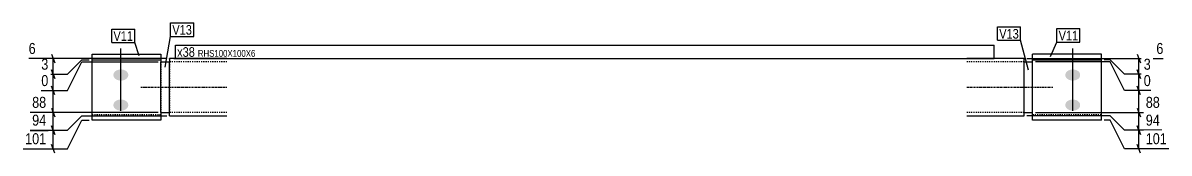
# Model space of a CAD drawing. Header units: millimetres. Extents: x 12 to 21002, y 7 to 413.
# Drawn here: x 12 to 2010, y 12 to 239 of the extents above; entities that cross this region are included whole.
import ezdxf

# ---------------------------------------------------------------- set-up
doc = ezdxf.new("R2010")
doc.units = ezdxf.units.MM
doc.linetypes.add('DXK_LINE_DOT2', pattern=[3.9198, 1.9599, -1.9599])
doc.linetypes.add('DXK_LINE_DOT3', pattern=[5.9187, 2.979, -0.9799, 0.9799, -0.9799])
for name, color, linetype in [('MÅLSÆTNING', 7, 'Continuous'), ('STÅL', 7, 'Continuous'), ('TEKST', 7, 'Continuous')]:
    doc.layers.add(name, color=color, linetype=linetype)
doc.styles.add('Arial Narrow', font='ARIALN.TTF', dxfattribs={"height": 0.2})

msp = doc.modelspace()

# ---------------------------------------------------------------- hatches: boundary and pattern name
at = {"layer": 'STÅL', "linetype": 'Continuous'}
for points in [[(182.4, 157.9), (185.1, 157.7), (187.7, 157), (190, 156), (192.1, 154.7), (193.7, 153), (194.8, 151.1), (195.3, 149.2), (195.3, 147.1), (194.8, 145.1), (193.7, 143.3), (192.1, 141.6), (190, 140.3), (187.7, 139.2), (185.1, 138.6), (182.4, 138.4), (179.7, 138.6), (177.1, 139.2), (174.8, 140.3), (172.7, 141.6), (171.1, 143.3), (170, 145.1), (169.5, 147.1), (169.5, 149.2), (170, 151.1), (171.1, 153), (172.7, 154.7), (174.8, 156), (177.1, 157), (179.7, 157.7)], [(1842.4, 157.9), (1845.1, 157.7), (1847.7, 157), (1850, 156), (1852.1, 154.7), (1853.7, 153), (1854.8, 151.1), (1855.3, 149.2), (1855.3, 147.1), (1854.8, 145.1), (1853.7, 143.3), (1852.1, 141.6), (1850, 140.3), (1847.7, 139.2), (1845.1, 138.6), (1842.4, 138.4), (1839.7, 138.6), (1837.1, 139.2), (1834.8, 140.3), (1832.7, 141.6), (1831.1, 143.3), (1830, 145.1), (1829.5, 147.1), (1829.5, 149.2), (1830, 151.1), (1831.1, 153), (1832.7, 154.7), (1834.8, 156), (1837.1, 157), (1839.7, 157.7)], [(182.4, 105.4), (185.1, 105.2), (187.7, 104.6), (190, 103.6), (192.1, 102.2), (193.7, 100.6), (194.8, 98.7), (195.3, 96.7), (195.3, 94.7), (194.8, 92.7), (193.7, 90.8), (192.1, 89.2), (190, 87.8), (187.7, 86.8), (185.1, 86.2), (182.4, 86), (179.7, 86.2), (177.1, 86.8), (174.8, 87.8), (172.7, 89.2), (171.1, 90.8), (170, 92.7), (169.5, 94.7), (169.5, 96.7), (170, 98.7), (171.1, 100.6), (172.7, 102.2), (174.8, 103.6), (177.1, 104.6), (179.7, 105.2)], [(1842.4, 105.4), (1845.1, 105.2), (1847.7, 104.6), (1850, 103.6), (1852.1, 102.2), (1853.7, 100.6), (1854.8, 98.7), (1855.3, 96.7), (1855.3, 94.7), (1854.8, 92.7), (1853.7, 90.8), (1852.1, 89.2), (1850, 87.8), (1847.7, 86.8), (1845.1, 86.2), (1842.4, 86), (1839.7, 86.2), (1837.1, 86.8), (1834.8, 87.8), (1832.7, 89.2), (1831.1, 90.8), (1830, 92.7), (1829.5, 94.7), (1829.5, 96.7), (1830, 98.7), (1831.1, 100.6), (1832.7, 102.2), (1834.8, 103.6), (1837.1, 104.6), (1839.7, 105.2)]]:
    msp.add_hatch(color=96, dxfattribs=at).paths.add_polyline_path(points)

# ---------------------------------------------------------------- linework, layer by layer
at = {"layer": 'MÅLSÆTNING', "color": 7, "linetype": 'Continuous'}
for p, q in [((1954.7, 184.4), (1960.7, 169.4)), ((89.3, 149.4), (114.3, 174.4)), ((89.3, 149.4), (114.3, 174.4)), ((89.3, 120.9), (114.3, 170.9)), ((89.3, 120.9), (114.3, 170.9)), ((114.3, 174.4), (127.4, 174.4)), ((114.3, 174.4), (127.4, 174.4)), ((114.3, 170.9), (247.4, 170.9)), ((114.3, 170.9), (247.4, 170.9)), ((1762.4, 176.9), (2000.3, 176.9)), ((1907.7, 170.9), (1777.4, 170.9)), ((1907.7, 170.9), (1777.4, 170.9)), ((1907.7, 174.4), (1897.4, 174.4)), ((1907.7, 174.4), (1897.4, 174.4)), ((1932.7, 149.4), (1907.7, 174.4)), ((1932.7, 149.4), (1907.7, 174.4)), ((1932.7, 120.9), (1907.7, 170.9)), ((1932.7, 120.9), (1907.7, 170.9)), ((1957.7, 149.4), (1957.7, 176.9)), ((43.7, 149.4), (89.3, 149.4)), ((61.3, 156.9), (67.3, 141.9)), ((64.3, 120.9), (64.3, 149.4)), ((1978.3, 149.4), (1932.7, 149.4)), ((1978.3, 149.4), (1932.7, 149.4)), ((1960.7, 141.9), (1954.7, 156.9)), ((1954.7, 156.9), (1960.7, 141.9)), ((1957.7, 120.9), (1957.7, 149.4)), ((43.7, 120.9), (89.3, 120.9)), ((43.7, 120.9), (89.3, 120.9)), ((67.3, 113.4), (61.3, 128.4)), ((67.3, 113.4), (61.3, 128.4)), ((1978.3, 120.9), (1932.7, 120.9)), ((1978.3, 120.9), (1932.7, 120.9)), ((1960.7, 113.4), (1954.7, 128.4)), ((1960.7, 113.4), (1954.7, 128.4)), ((1957.7, 82.9), (1957.7, 120.9)), ((1777.4, 82.9), (1997.8, 82.9)), ((1777.4, 82.9), (1997.8, 82.9)), ((1954.7, 90.4), (1960.7, 75.4)), ((1954.7, 90.4), (1960.7, 75.4)), ((1957.7, 51.9), (1957.7, 82.9)), ((89.3, 51.9), (114.3, 76.9)), ((89.3, 51.9), (114.3, 76.9)), ((89.3, 19.5), (114.3, 69.5)), ((114.3, 76.9), (262.4, 76.9)), ((114.3, 76.9), (262.4, 76.9)), ((114.3, 69.5), (127.4, 69.5)), ((1907.7, 76.9), (1762.4, 76.9)), ((1907.7, 76.9), (1762.4, 76.9)), ((1907.7, 69.5), (1897.4, 69.5)), ((1932.7, 51.9), (1907.7, 76.9)), ((1932.7, 51.9), (1907.7, 76.9)), ((1932.7, 19.5), (1907.7, 69.5)), ((24.2, 51.9), (89.3, 51.9)), ((61.3, 59.4), (67.3, 44.4)), ((64.3, 19.5), (64.3, 51.9)), ((1997.8, 51.9), (1932.7, 51.9)), ((1997.8, 51.9), (1932.7, 51.9)), ((1960.7, 44.4), (1954.7, 59.4)), ((1954.7, 59.4), (1960.7, 44.4)), ((1957.7, 19.5), (1957.7, 51.9)), ((67.3, 12), (61.3, 27)), ((1960.7, 12), (1954.7, 27)), ((12, 19.5), (89.3, 19.5)), ((2010, 19.5), (1932.7, 19.5))]:
    msp.add_line(p, q, dxfattribs=at)
at = {"layer": 'STÅL', "color": 2, "linetype": 'Continuous'}
for p, q in [((132.4, 69.5), (132.4, 184.3)), ((132.4, 184.3), (252.4, 184.3)), ((252.4, 184.3), (252.4, 170.9)), ((1892.4, 184.3), (1772.4, 184.3)), ((1772.4, 170.9), (1772.4, 184.3)), ((1892.4, 69.5), (1892.4, 184.3)), ((132.4, 174.4), (252.4, 174.4)), ((252.4, 82.9), (252.4, 170.9)), ((252.4, 170.9), (267.4, 170.9)), ((267.4, 176.9), (267.4, 170.9)), ((367.4, 176.9), (267.4, 176.9)), ((267.4, 82.9), (267.4, 170.9)), ((1757.4, 176.9), (1657.4, 176.9)), ((1757.4, 176.9), (1757.4, 176)), ((1757.4, 170.9), (1757.4, 176)), ((1757.4, 82.9), (1757.4, 170.9)), ((1757.4, 170.9), (1772.4, 170.9)), ((1772.4, 174.4), (1892.4, 174.4)), ((1772.4, 82.9), (1772.4, 170.9)), ((252.4, 82.9), (267.4, 82.9)), ((252.4, 82.9), (252.4, 69.5)), ((267.4, 77.8), (267.4, 82.9)), ((1757.4, 82.9), (1772.4, 82.9)), ((1757.4, 76.9), (1757.4, 82.9)), ((1772.4, 69.5), (1772.4, 82.9)), ((252.4, 69.5), (132.4, 69.5)), ((267.4, 76.9), (267.4, 77.8)), ((267.4, 76.9), (367.4, 76.9)), ((1657.4, 76.9), (1757.4, 76.9)), ((1892.4, 69.5), (1772.4, 69.5))]:
    msp.add_line(p, q, dxfattribs=at)
at = {"layer": 'STÅL', "color": 96, "linetype": 'Continuous'}
for p, q in [((182.4, 137.8), (182.4, 194.2)), ((1842.4, 138.2), (1842.4, 194.5)), ((182.4, 85.4), (182.4, 141.7)), ((1842.4, 85.8), (1842.4, 142.1))]:
    msp.add_line(p, q, dxfattribs=at)
at = {"layer": 'STÅL', "color": 7, "linetype": 'DXK_LINE_DOT2'}
for p, q in [((252.4, 170.9), (252.4, 82.9)), ((267.4, 176), (267.4, 176.9)), ((367.4, 170.9), (267.4, 170.9)), ((267.4, 170.9), (267.4, 83.4)), ((1757.4, 170.9), (1657.4, 170.9)), ((1757.4, 176), (1757.4, 176.9)), ((1757.4, 82.9), (1757.4, 170.9)), ((1772.4, 82.9), (1772.4, 170.9)), ((267.4, 82.9), (267.4, 83.4)), ((367.4, 82.9), (267.4, 82.9)), ((267.4, 82.9), (267.4, 82.9)), ((1757.4, 82.9), (1657.4, 82.9)), ((132.4, 79.4), (252.4, 79.4)), ((1772.4, 79.4), (1892.4, 79.4))]:
    msp.add_line(p, q, dxfattribs=at)
at = {"layer": 'STÅL', "color": 7, "linetype": 'DXK_LINE_DOT3'}
for p, q in [((217.4, 126.9), (367.4, 126.9)), ((1657.4, 126.9), (1807.4, 126.9))]:
    msp.add_line(p, q, dxfattribs=at)

# ---------------------------------------------------------------- wipeouts: each hides what was drawn before it
at = {"color": 0}
for points in [[(203.6, 207.7), (203.6, 225.2), (169.5, 225.2), (169.5, 207.7)], [(306.4, 218.5), (306.4, 236), (272.2, 236), (272.2, 218.5)], [(1748.3, 211.7), (1748.3, 229.2), (1714.2, 229.2), (1714.2, 211.7)], [(1852, 208.5), (1852, 226), (1817.8, 226), (1817.8, 208.5)]]:
    msp.add_wipeout(points, dxfattribs=at).dxf.layer = 'TEKST'

# ---------------------------------------------------------------- next in the draw order: wipeouts: each hides what was drawn before it
at = {"color": 0, "linetype": 'Continuous'}
for points in [[(2004.3, 180.9), (2004.3, 208.9), (1984.2, 208.9), (1984.2, 180.9)], [(59.8, 153.4), (59.8, 181.4), (39.7, 181.4), (39.7, 153.4)], [(1998.2, 86.9), (1998.2, 114.9), (1965.8, 114.9), (1965.8, 86.9)], [(56.2, 55.9), (56.2, 83.9), (23.8, 83.9), (23.8, 55.9)]]:
    msp.add_wipeout(points, dxfattribs=at).dxf.layer = 'MÅLSÆTNING'
at = {"color": 0}
for points in [[(203.6, 207.7), (203.6, 225.2), (169.5, 225.2), (169.5, 207.7)], [(306.4, 218.5), (306.4, 236), (272.2, 236), (272.2, 218.5)], [(1748.3, 211.7), (1748.3, 229.2), (1714.2, 229.2), (1714.2, 211.7)], [(1852, 208.5), (1852, 226), (1817.8, 226), (1817.8, 208.5)], [(311.5, 179.9), (311.5, 197.4), (280.6, 197.4), (280.6, 179.9)]]:
    msp.add_wipeout(points, dxfattribs=at).dxf.layer = 'TEKST'

# ---------------------------------------------------------------- next in the draw order: linework, layer by layer
at = {"layer": 'MÅLSÆTNING', "color": 7, "linetype": 'Continuous'}
for p, q in [((61.3, 184.4), (67.3, 169.4)), ((262.4, 176.9), (21.7, 176.9)), ((64.3, 149.4), (64.3, 176.9)), ((43.7, 149.4), (89.3, 149.4)), ((67.3, 141.9), (61.3, 156.9)), ((64.3, 82.9), (64.3, 120.9)), ((247.4, 82.9), (24.2, 82.9)), ((247.4, 82.9), (24.2, 82.9)), ((61.3, 90.4), (67.3, 75.4)), ((61.3, 90.4), (67.3, 75.4))]:
    msp.add_line(p, q, dxfattribs=at)
at = {"layer": 'TEKST', "color": 7, "linetype": 'Continuous'}
for p, q in [((166.5, 228.2), (206.6, 228.2)), ((166.5, 204.7), (166.5, 228.2)), ((206.6, 204.7), (206.6, 228.2)), ((269.2, 239), (309.4, 239)), ((269.2, 215.5), (269.2, 239)), ((309.4, 215.5), (309.4, 239)), ((1711.2, 232.2), (1751.3, 232.2)), ((1711.2, 208.7), (1711.2, 232.2)), ((1751.3, 208.7), (1751.3, 232.2)), ((1814.8, 229), (1855, 229)), ((1814.8, 205.5), (1814.8, 229)), ((1855, 205.5), (1855, 229)), ((166.5, 204.7), (206.6, 204.7)), ((214.3, 181.3), (206.6, 204.7)), ((259.6, 161.9), (269.2, 215.5)), ((269.2, 215.5), (309.4, 215.5)), ((1711.2, 208.7), (1751.3, 208.7)), ((1765.4, 156.5), (1751.3, 208.7)), ((1803.3, 180.3), (1814.8, 205.5)), ((1814.8, 205.5), (1855, 205.5))]:
    msp.add_line(p, q, dxfattribs=at)

# ---------------------------------------------------------------- next in the draw order: texts
at = {"layer": 'MÅLSÆTNING', "color": 3, "linetype": 'Continuous', "style": 'Arial Narrow'}
for s, height, p in [('6', 19.1, (1988.2, 184.9)), ('3', 19.1, (43.7, 157.4)), ('88', 19.09, (1969.8, 90.9))]:
    msp.add_text(s, height=height, dxfattribs=at).set_placement(p)
at = {"layer": 'TEKST', "color": 3, "style": 'Arial Narrow'}
for s, p in [('V11', (169.5, 207.7)), ('V13', (272.2, 218.5)), ('V13', (1714.2, 211.7)), ('V11', (1817.8, 208.5))]:
    msp.add_text(s, height=16.7, dxfattribs=at).set_placement(p)

# ---------------------------------------------------------------- next in the draw order: wipeouts: each hides what was drawn before it
at = {"color": 0, "linetype": 'Continuous'}
msp.add_wipeout([(56.2, 23.5), (56.2, 51.5), (11.6, 51.5), (11.6, 23.5)], dxfattribs=at).dxf.layer = 'MÅLSÆTNING'
at = {"color": 0}
msp.add_wipeout([(311.5, 179.9), (311.5, 197.4), (280.6, 197.4), (280.6, 179.9)], dxfattribs=at).dxf.layer = 'TEKST'

# ---------------------------------------------------------------- next in the draw order: linework, layer by layer
at = {"layer": 'MÅLSÆTNING', "color": 7, "linetype": 'Continuous'}
for p, q in [((64.3, 51.9), (64.3, 82.9)), ((24.2, 51.9), (89.3, 51.9)), ((67.3, 44.4), (61.3, 59.4))]:
    msp.add_line(p, q, dxfattribs=at)
at = {"layer": 'TEKST', "color": 7, "linetype": 'Continuous'}
for p, q in [((277.6, 176.9), (277.6, 200.4)), ((274.6, 176.9), (277.6, 176.9))]:
    msp.add_line(p, q, dxfattribs=at)

# ---------------------------------------------------------------- next in the draw order: texts
at = {"layer": 'MÅLSÆTNING', "color": 3, "linetype": 'Continuous', "style": 'Arial Narrow'}
for s, p in [('94', (27.8, 59.9)), ('101', (15.6, 27.5))]:
    msp.add_text(s, height=19.09, dxfattribs=at).set_placement(p)

# ---------------------------------------------------------------- next in the draw order: wipeouts: each hides what was drawn before it
at = {"color": 0, "linetype": 'Continuous'}
for points in [[(37.8, 180.9), (37.8, 208.9), (17.7, 208.9), (17.7, 180.9)], [(1982.3, 153.4), (1982.3, 181.4), (1962.2, 181.4), (1962.2, 153.4)], [(59.8, 124.9), (59.8, 152.9), (39.7, 152.9), (39.7, 124.9)], [(1998.2, 55.9), (1998.2, 83.9), (1965.8, 83.9), (1965.8, 55.9)]]:
    msp.add_wipeout(points, dxfattribs=at).dxf.layer = 'MÅLSÆTNING'
at = {"color": 0}
msp.add_wipeout([(1702.2, 179.9), (1702.2, 192.4), (316.7, 192.4), (316.7, 179.9)], dxfattribs=at).dxf.layer = 'TEKST'

# ---------------------------------------------------------------- next in the draw order: texts
at = {"layer": 'MÅLSÆTNING', "color": 3, "linetype": 'Continuous', "style": 'Arial Narrow'}
for s, p in [('6', (21.7, 184.9)), ('3', (1966.2, 157.4)), ('0', (43.7, 128.9))]:
    msp.add_text(s, height=19.1, dxfattribs=at).set_placement(p)

# ---------------------------------------------------------------- next in the draw order: wipeouts: each hides what was drawn before it
at = {"color": 0, "linetype": 'Continuous'}
for points in [[(56.2, 86.9), (56.2, 114.9), (23.8, 114.9), (23.8, 86.9)], [(2010.4, 23.5), (2010.4, 51.5), (1965.8, 51.5), (1965.8, 23.5)]]:
    msp.add_wipeout(points, dxfattribs=at).dxf.layer = 'MÅLSÆTNING'
at = {"color": 0}
msp.add_wipeout([(1702.2, 179.9), (1702.2, 192.4), (316.7, 192.4), (316.7, 179.9)], dxfattribs=at).dxf.layer = 'TEKST'

# ---------------------------------------------------------------- next in the draw order: linework, layer by layer
at = {"layer": 'TEKST', "color": 7, "linetype": 'Continuous'}
for p, q in [((277.6, 200.4), (1705.2, 200.4)), ((1705.2, 176.9), (1705.2, 200.4)), ((277.6, 176.9), (1705.2, 176.9))]:
    msp.add_line(p, q, dxfattribs=at)

# ---------------------------------------------------------------- next in the draw order: texts
at = {"layer": 'MÅLSÆTNING', "color": 3, "linetype": 'Continuous', "style": 'Arial Narrow'}
for s, p in [('88', (27.8, 90.9)), ('94', (1969.8, 59.9)), ('101', (1969.8, 27.5))]:
    msp.add_text(s, height=19.09, dxfattribs=at).set_placement(p)
at = {"layer": 'TEKST', "color": 3, "style": 'Arial Narrow'}
for s, height, p in [('x38', 16.7, (280.6, 179.9)), ('RHS100X100X6', 11.93, (316.7, 179.9))]:
    msp.add_text(s, height=height, dxfattribs=at).set_placement(p)

# ---------------------------------------------------------------- next in the draw order: wipeouts: each hides what was drawn before it
at = {"color": 0, "linetype": 'Continuous'}
msp.add_wipeout([(1982.3, 124.9), (1982.3, 152.9), (1962.2, 152.9), (1962.2, 124.9)], dxfattribs=at).dxf.layer = 'MÅLSÆTNING'

# ---------------------------------------------------------------- next in the draw order: texts
at = {"layer": 'MÅLSÆTNING', "color": 3, "linetype": 'Continuous', "style": 'Arial Narrow'}
msp.add_text('0', height=19.1, dxfattribs=at).set_placement((1966.2, 128.9))

doc.saveas('drawing.dxf')
